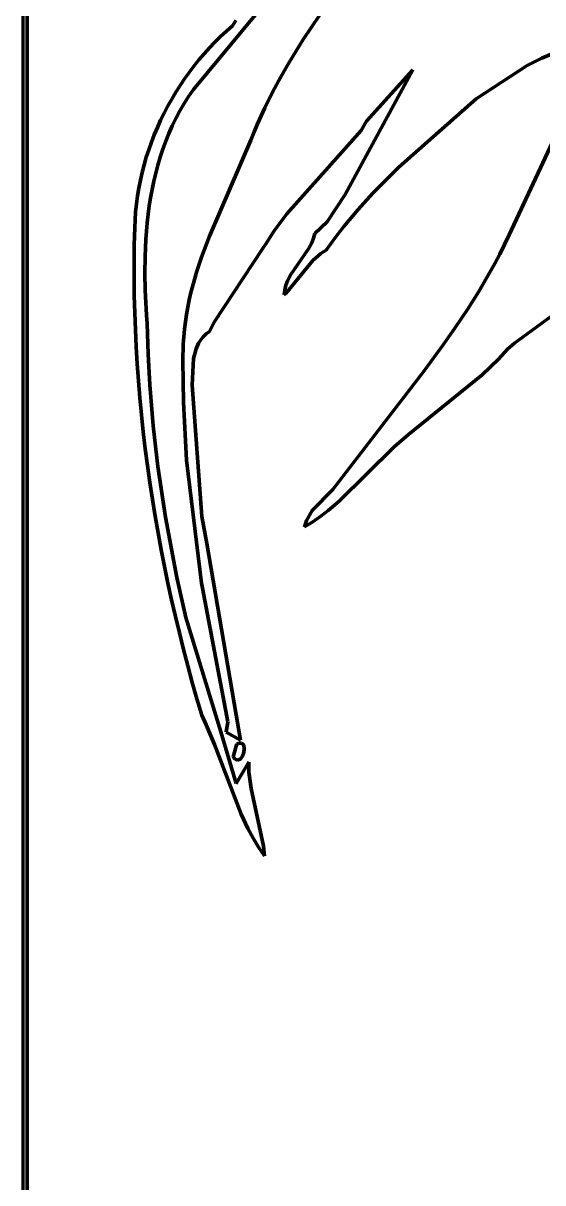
# Model space of a CAD drawing. Header units: millimetres. Extents: x 0 to 4.76, y 0 to 6.67.
# Drawn here: x 0 to 1.055, y 1.187 to 3.54 of the extents above; entities that cross this region are included whole.
import ezdxf

# ---------------------------------------------------------------- set-up
doc = ezdxf.new("R2010")
doc.units = ezdxf.units.MM
doc.layers.add('color#010101ff', color=7, linetype='CONTINUOUS', lineweight=100)
doc.layers.add('color#fefefeff', color=7, linetype='CONTINUOUS', lineweight=100)

msp = doc.modelspace()

# ---------------------------------------------------------------- linework, layer by layer
at = {"layer": 'color#010101ff'}
for p, q in [((0, 0), (0, 6.6667)), ((0.0079, 6.6587), (0.008, 0.0083)), ((0.5684, 3.5069), (0.618, 3.5803)), ((0.4711, 3.5564), (0.3455, 3.4058)), ((0.4126, 3.524), (0.4247, 3.5346)), ((0.4247, 3.5346), (0.4318, 3.5454)), ((0.3893, 3.5016), (0.4008, 3.5129)), ((0.4008, 3.5129), (0.4126, 3.524)), ((0.5404, 3.4617), (0.5684, 3.5069)), ((0.3673, 3.4779), (0.3781, 3.4899)), ((0.3781, 3.4899), (0.3893, 3.5016)), ((0.3467, 3.453), (0.3568, 3.4656)), ((0.3568, 3.4656), (0.3673, 3.4779)), ((0.5227, 3.4311), (0.5404, 3.4617)), ((1.0524, 3.4693), (1.0231, 3.4544)), ((1.0752, 3.4787), (1.0524, 3.4693)), ((0.3275, 3.427), (0.3369, 3.4402)), ((0.3369, 3.4402), (0.3467, 3.453)), ((0.6534, 3.1923), (0.7911, 3.4454)), ((0.7911, 3.4454), (0.6971, 3.3415)), ((1.0231, 3.4544), (0.9195, 3.3866)), ((0.3098, 3.4), (0.3184, 3.4137)), ((0.3184, 3.4137), (0.3275, 3.427)), ((0.506, 3.3999), (0.5227, 3.4311)), ((0.3015, 3.3862), (0.3098, 3.4)), ((0.3357, 3.3914), (0.3266, 3.3769)), ((0.3455, 3.4058), (0.3357, 3.3914)), ((0.4903, 3.3682), (0.506, 3.3999)), ((0.2861, 3.3578), (0.2936, 3.3721)), ((0.2936, 3.3721), (0.3015, 3.3862)), ((0.3266, 3.3769), (0.318, 3.362)), ((0.4828, 3.3521), (0.4903, 3.3682)), ((0.9195, 3.3866), (0.7623, 3.2483)), ((0.2723, 3.3286), (0.279, 3.3433)), ((0.279, 3.3433), (0.2861, 3.3578)), ((0.3101, 3.3469), (0.3027, 3.3316)), ((0.318, 3.362), (0.3101, 3.3469)), ((0.4757, 3.3359), (0.4828, 3.3521)), ((0.6971, 3.3415), (0.6859, 3.3223)), ((0.2661, 3.3137), (0.2723, 3.3286)), ((0.3027, 3.3316), (0.2958, 3.3161)), ((0.4623, 3.3029), (0.4689, 3.3195)), ((0.4689, 3.3195), (0.4757, 3.3359)), ((0.6859, 3.3223), (0.5349, 3.1533)), ((0.2549, 3.2834), (0.2603, 3.2986)), ((0.2603, 3.2986), (0.2661, 3.3137)), ((0.2895, 3.3004), (0.2836, 3.2845)), ((0.2958, 3.3161), (0.2895, 3.3004)), ((0.3779, 3.1083), (0.4623, 3.3029)), ((0.9865, 3.1108), (1.0789, 3.3089)), ((0.2499, 3.2681), (0.2549, 3.2834)), ((0.2836, 3.2845), (0.2783, 3.2685)), ((0.2414, 3.237), (0.2454, 3.2526)), ((0.2454, 3.2526), (0.2499, 3.2681)), ((0.2735, 3.2523), (0.2691, 3.2359)), ((0.2783, 3.2685), (0.2735, 3.2523)), ((0.7623, 3.2483), (0.7096, 3.1953)), ((0.2378, 3.2213), (0.2414, 3.237)), ((0.2691, 3.2359), (0.2652, 3.2194)), ((0.232, 3.1895), (0.2347, 3.2054)), ((0.2347, 3.2054), (0.2378, 3.2213)), ((0.2617, 3.2028), (0.2586, 3.186)), ((0.2652, 3.2194), (0.2617, 3.2028)), ((0.2299, 3.1735), (0.232, 3.1895)), ((0.2586, 3.186), (0.2559, 3.1692)), ((0.6171, 3.1373), (0.6534, 3.1923)), ((0.7096, 3.1953), (0.6796, 3.162)), ((0.227, 3.1413), (0.2282, 3.1574)), ((0.2282, 3.1574), (0.2299, 3.1735)), ((0.2559, 3.1692), (0.2536, 3.1523)), ((0.5349, 3.1533), (0.5093, 3.1186)), ((0.6796, 3.162), (0.6508, 3.1276)), ((0.2264, 3.1251), (0.227, 3.1413)), ((0.2517, 3.1353), (0.2502, 3.1183)), ((0.2536, 3.1523), (0.2517, 3.1353)), ((0.5921, 3.1133), (0.6171, 3.1373)), ((0.2255, 3.0905), (0.2264, 3.1251)), ((0.2502, 3.1183), (0.2489, 3.1012)), ((0.3621, 3.0657), (0.3779, 3.1083)), ((0.5093, 3.1186), (0.4916, 3.0914)), ((0.5895, 3.1038), (0.5921, 3.1133)), ((0.6508, 3.1276), (0.6326, 3.1039)), ((0.9771, 3.0911), (0.9865, 3.1108)), ((0.2251, 3.0559), (0.2255, 3.0905)), ((0.2489, 3.1012), (0.2474, 3.0669)), ((0.486, 3.082), (0.3873, 2.9333)), ((0.4916, 3.0914), (0.486, 3.082)), ((0.543, 3.03), (0.5791, 3.082)), ((0.5791, 3.082), (0.5859, 3.0948)), ((0.5859, 3.0948), (0.5895, 3.1038)), ((0.6326, 3.1039), (0.615, 3.0796)), ((0.9673, 3.0717), (0.9771, 3.0911)), ((0.2474, 3.0669), (0.2471, 3.0327)), ((0.3526, 3.037), (0.3621, 3.0657)), ((0.5879, 3.0585), (0.5329, 2.9918)), ((0.604, 3.0726), (0.5879, 3.0585)), ((0.615, 3.0796), (0.604, 3.0726)), ((0.9571, 3.0524), (0.9673, 3.0717)), ((0.2251, 3.0213), (0.2251, 3.0559)), ((0.3443, 3.0081), (0.3526, 3.037)), ((0.9466, 3.0334), (0.9571, 3.0524)), ((1.2037, 3.0429), (0.9975, 2.8911)), ((0.2256, 2.9868), (0.2251, 3.0213)), ((0.2471, 3.0327), (0.2478, 2.9985)), ((0.5332, 3.0083), (0.5365, 3.0173)), ((0.5365, 3.0173), (0.543, 3.03)), ((0.9246, 2.9959), (0.9358, 3.0146)), ((0.9358, 3.0146), (0.9466, 3.0334)), ((0.2478, 2.9985), (0.2505, 2.9476)), ((0.3372, 2.9788), (0.3406, 2.9935)), ((0.3406, 2.9935), (0.3443, 3.0081)), ((0.5298, 2.9889), (0.5301, 2.994)), ((0.5329, 2.9918), (0.5298, 2.9889)), ((0.5301, 2.994), (0.5309, 2.9989)), ((0.5309, 2.9989), (0.5332, 3.0083)), ((0.9132, 2.9775), (0.9246, 2.9959)), ((0.2264, 2.9522), (0.2256, 2.9868)), ((0.3341, 2.964), (0.3372, 2.9788)), ((0.9015, 2.9592), (0.9132, 2.9775)), ((0.2277, 2.9177), (0.2264, 2.9522)), ((0.2505, 2.9476), (0.2518, 2.9307)), ((0.3292, 2.9342), (0.3314, 2.9492)), ((0.3314, 2.9492), (0.3341, 2.964)), ((0.8774, 2.9231), (0.9015, 2.9592)), ((0.2294, 2.8832), (0.2277, 2.9177)), ((0.2518, 2.9307), (0.2535, 2.8684)), ((0.3258, 2.904), (0.3273, 2.9191)), ((0.3273, 2.9191), (0.3292, 2.9342)), ((0.3873, 2.9333), (0.3783, 2.9146)), ((0.8525, 2.8875), (0.8774, 2.9231)), ((0.3248, 2.8887), (0.3258, 2.904)), ((0.3604, 2.8976), (0.3561, 2.8908)), ((0.3654, 2.9039), (0.3604, 2.8976)), ((0.3714, 2.9096), (0.3654, 2.9039)), ((0.3783, 2.9146), (0.3714, 2.9096)), ((0.2315, 2.8487), (0.2294, 2.8832)), ((0.3242, 2.8551), (0.3248, 2.8887)), ((0.3511, 2.8797), (0.3459, 2.8596)), ((0.3561, 2.8908), (0.3511, 2.8797)), ((0.8139, 2.8349), (0.8525, 2.8875)), ((0.9829, 2.8789), (0.9647, 2.8585)), ((0.9975, 2.8911), (0.9829, 2.8789)), ((0.2339, 2.8142), (0.2315, 2.8487)), ((0.2535, 2.8684), (0.2569, 2.8061)), ((0.3251, 2.7712), (0.3242, 2.8551)), ((0.3459, 2.8596), (0.3432, 2.8055)), ((0.9647, 2.8585), (0.9318, 2.8269)), ((0.6282, 2.5939), (0.8139, 2.8349)), ((0.9318, 2.8269), (0.7822, 2.7058)), ((0.2368, 2.7798), (0.2339, 2.8142)), ((0.2569, 2.8061), (0.2639, 2.7232)), ((0.3432, 2.8055), (0.3628, 2.5391)), ((0.2401, 2.7454), (0.2368, 2.7798)), ((0.3316, 2.6538), (0.3251, 2.7712)), ((0.2438, 2.711), (0.2401, 2.7454)), ((0.2479, 2.6767), (0.2438, 2.711)), ((0.2639, 2.7232), (0.2735, 2.6406)), ((0.7822, 2.7058), (0.7527, 2.6803)), ((0.2523, 2.6424), (0.2479, 2.6767)), ((0.7527, 2.6803), (0.6415, 2.5706)), ((0.2572, 2.6082), (0.2523, 2.6424)), ((0.2735, 2.6406), (0.289, 2.5379)), ((0.3616, 2.4038), (0.3316, 2.6538)), ((0.2624, 2.574), (0.2572, 2.6082)), ((0.5865, 2.5512), (0.6282, 2.5939)), ((0.268, 2.5399), (0.2624, 2.574)), ((0.6415, 2.5706), (0.6193, 2.5517)), ((0.575, 2.5313), (0.5865, 2.5512)), ((0.6193, 2.5517), (0.6039, 2.5398)), ((0.2739, 2.5059), (0.268, 2.5399)), ((0.289, 2.5379), (0.3122, 2.4153)), ((0.3628, 2.5391), (0.3727, 2.4843)), ((0.571, 2.5184), (0.575, 2.5313)), ((0.5878, 2.5287), (0.571, 2.5184)), ((0.6039, 2.5398), (0.5878, 2.5287)), ((0.2802, 2.4719), (0.2739, 2.5059)), ((0.2869, 2.438), (0.2802, 2.4719)), ((0.3727, 2.4843), (0.4408, 2.0854)), ((0.2939, 2.4041), (0.2869, 2.438)), ((0.3013, 2.3703), (0.2939, 2.4041)), ((0.3122, 2.4153), (0.3303, 2.3341)), ((0.3642, 2.3942), (0.3616, 2.4038)), ((0.4155, 2.1226), (0.3642, 2.3942)), ((0.309, 2.3367), (0.3013, 2.3703)), ((0.3171, 2.303), (0.309, 2.3367)), ((0.3303, 2.3341), (0.4013, 2.1022)), ((0.3255, 2.2695), (0.3171, 2.303)), ((0.3342, 2.2361), (0.3255, 2.2695)), ((0.3433, 2.2028), (0.3342, 2.2361)), ((0.3527, 2.1695), (0.3433, 2.2028)), ((0.3624, 2.1364), (0.3527, 2.1695)), ((0.3717, 2.1169), (0.3624, 2.1364)), ((0.4123, 2.1016), (0.4155, 2.1226)), ((0.3884, 2.077), (0.3717, 2.1169)), ((0.4013, 2.1022), (0.432, 1.9975)), ((0.4408, 2.0854), (0.4123, 2.1016)), ((0.4425, 1.9352), (0.3884, 2.077)), ((0.4261, 2.0518), (0.4334, 2.0778)), ((0.4334, 2.0778), (0.4363, 2.0789)), ((0.4363, 2.0789), (0.4388, 2.0795)), ((0.4388, 2.0795), (0.4411, 2.0796)), ((0.4411, 2.0796), (0.443, 2.0792)), ((0.443, 2.0792), (0.4446, 2.0785)), ((0.4446, 2.0785), (0.4459, 2.0773)), ((0.4459, 2.0773), (0.447, 2.0759)), ((0.447, 2.0759), (0.4478, 2.0742)), ((0.4478, 2.0742), (0.4487, 2.0702)), ((0.4279, 2.0493), (0.4261, 2.0518)), ((0.4298, 2.0475), (0.4279, 2.0493)), ((0.4317, 2.0462), (0.4298, 2.0475)), ((0.4402, 2.047), (0.4386, 2.046)), ((0.4416, 2.0483), (0.4402, 2.047)), ((0.4443, 2.0518), (0.4416, 2.0483)), ((0.4472, 2.0584), (0.4443, 2.0518)), ((0.4487, 2.0656), (0.4472, 2.0584)), ((0.4487, 2.0702), (0.4487, 2.0656)), ((0.4335, 2.0454), (0.4317, 2.0462)), ((0.432, 1.9975), (0.4578, 2.0407)), ((0.4352, 2.0452), (0.4335, 2.0454)), ((0.437, 2.0454), (0.4352, 2.0452)), ((0.4386, 2.046), (0.437, 2.0454)), ((0.4578, 2.0407), (0.4583, 2.0205)), ((0.4583, 2.0205), (0.4625, 1.9875)), ((0.4625, 1.9875), (0.4881, 1.8703)), ((0.4563, 1.906), (0.4425, 1.9352)), ((0.4666, 1.887), (0.4563, 1.906)), ((0.4778, 1.8685), (0.4666, 1.887)), ((0.4838, 1.8594), (0.4778, 1.8685)), ((0.4901, 1.8505), (0.4838, 1.8594)), ((0.4881, 1.8703), (0.4901, 1.8505))]:
    msp.add_line(p, q, dxfattribs=at)
at = {"layer": 'color#fefefeff'}
for p, q in [((0.008, 0.0083), (0.0079, 6.6587)), ((0.618, 3.5803), (0.5684, 3.5069)), ((0.3455, 3.4058), (0.4711, 3.5564)), ((0.4247, 3.5346), (0.4126, 3.524)), ((0.4318, 3.5454), (0.4247, 3.5346)), ((0.4008, 3.5129), (0.3893, 3.5016)), ((0.4126, 3.524), (0.4008, 3.5129)), ((0.5684, 3.5069), (0.5404, 3.4617)), ((0.3781, 3.4899), (0.3673, 3.4779)), ((0.3893, 3.5016), (0.3781, 3.4899)), ((0.3568, 3.4656), (0.3467, 3.453)), ((0.3673, 3.4779), (0.3568, 3.4656)), ((0.5404, 3.4617), (0.5227, 3.4311)), ((1.0231, 3.4544), (1.0524, 3.4693)), ((1.0524, 3.4693), (1.0752, 3.4787)), ((0.3369, 3.4402), (0.3275, 3.427)), ((0.3467, 3.453), (0.3369, 3.4402)), ((0.7911, 3.4454), (0.6534, 3.1923)), ((0.6971, 3.3415), (0.7911, 3.4454)), ((0.9195, 3.3866), (1.0231, 3.4544)), ((0.3184, 3.4137), (0.3098, 3.4)), ((0.3275, 3.427), (0.3184, 3.4137)), ((0.5227, 3.4311), (0.506, 3.3999)), ((0.3098, 3.4), (0.3015, 3.3862)), ((0.3266, 3.3769), (0.3357, 3.3914)), ((0.3357, 3.3914), (0.3455, 3.4058)), ((0.506, 3.3999), (0.4903, 3.3682)), ((0.2936, 3.3721), (0.2861, 3.3578)), ((0.3015, 3.3862), (0.2936, 3.3721)), ((0.318, 3.362), (0.3266, 3.3769)), ((0.4903, 3.3682), (0.4828, 3.3521)), ((0.7623, 3.2483), (0.9195, 3.3866)), ((0.279, 3.3433), (0.2723, 3.3286)), ((0.2861, 3.3578), (0.279, 3.3433)), ((0.3027, 3.3316), (0.3101, 3.3469)), ((0.3101, 3.3469), (0.318, 3.362)), ((0.4828, 3.3521), (0.4757, 3.3359)), ((0.6859, 3.3223), (0.6971, 3.3415)), ((0.2723, 3.3286), (0.2661, 3.3137)), ((0.2958, 3.3161), (0.3027, 3.3316)), ((0.4689, 3.3195), (0.4623, 3.3029)), ((0.4757, 3.3359), (0.4689, 3.3195)), ((0.5349, 3.1533), (0.6859, 3.3223)), ((0.2603, 3.2986), (0.2549, 3.2834)), ((0.2661, 3.3137), (0.2603, 3.2986)), ((0.2836, 3.2845), (0.2895, 3.3004)), ((0.2895, 3.3004), (0.2958, 3.3161)), ((0.4623, 3.3029), (0.3779, 3.1083)), ((1.0789, 3.3089), (0.9865, 3.1108)), ((0.2549, 3.2834), (0.2499, 3.2681)), ((0.2783, 3.2685), (0.2836, 3.2845)), ((0.2454, 3.2526), (0.2414, 3.237)), ((0.2499, 3.2681), (0.2454, 3.2526)), ((0.2691, 3.2359), (0.2735, 3.2523)), ((0.2735, 3.2523), (0.2783, 3.2685)), ((0.7096, 3.1953), (0.7623, 3.2483)), ((0.2414, 3.237), (0.2378, 3.2213)), ((0.2652, 3.2194), (0.2691, 3.2359)), ((0.2347, 3.2054), (0.232, 3.1895)), ((0.2378, 3.2213), (0.2347, 3.2054)), ((0.2586, 3.186), (0.2617, 3.2028)), ((0.2617, 3.2028), (0.2652, 3.2194)), ((0.232, 3.1895), (0.2299, 3.1735)), ((0.2559, 3.1692), (0.2586, 3.186)), ((0.6534, 3.1923), (0.6171, 3.1373)), ((0.6796, 3.162), (0.7096, 3.1953)), ((0.2282, 3.1574), (0.227, 3.1413)), ((0.2299, 3.1735), (0.2282, 3.1574)), ((0.2536, 3.1523), (0.2559, 3.1692)), ((0.5093, 3.1186), (0.5349, 3.1533)), ((0.6508, 3.1276), (0.6796, 3.162)), ((0.227, 3.1413), (0.2264, 3.1251)), ((0.2502, 3.1183), (0.2517, 3.1353)), ((0.2517, 3.1353), (0.2536, 3.1523)), ((0.6171, 3.1373), (0.5921, 3.1133)), ((0.2264, 3.1251), (0.2255, 3.0905)), ((0.2489, 3.1012), (0.2502, 3.1183)), ((0.3779, 3.1083), (0.3621, 3.0657)), ((0.4916, 3.0914), (0.5093, 3.1186)), ((0.5921, 3.1133), (0.5895, 3.1038)), ((0.6326, 3.1039), (0.6508, 3.1276)), ((0.9865, 3.1108), (0.9771, 3.0911)), ((0.2255, 3.0905), (0.2251, 3.0559)), ((0.2474, 3.0669), (0.2489, 3.1012)), ((0.3873, 2.9333), (0.486, 3.082)), ((0.486, 3.082), (0.4916, 3.0914)), ((0.5791, 3.082), (0.543, 3.03)), ((0.5859, 3.0948), (0.5791, 3.082)), ((0.5895, 3.1038), (0.5859, 3.0948)), ((0.615, 3.0796), (0.6326, 3.1039)), ((0.9771, 3.0911), (0.9673, 3.0717)), ((0.2471, 3.0327), (0.2474, 3.0669)), ((0.3621, 3.0657), (0.3526, 3.037)), ((0.5329, 2.9918), (0.5879, 3.0585)), ((0.5879, 3.0585), (0.604, 3.0726)), ((0.604, 3.0726), (0.615, 3.0796)), ((0.9673, 3.0717), (0.9571, 3.0524)), ((0.2251, 3.0559), (0.2251, 3.0213)), ((0.3526, 3.037), (0.3443, 3.0081)), ((0.9571, 3.0524), (0.9466, 3.0334)), ((0.9975, 2.8911), (1.2037, 3.0429)), ((0.2251, 3.0213), (0.2256, 2.9868)), ((0.2478, 2.9985), (0.2471, 3.0327)), ((0.5365, 3.0173), (0.5332, 3.0083)), ((0.543, 3.03), (0.5365, 3.0173)), ((0.9358, 3.0146), (0.9246, 2.9959)), ((0.9466, 3.0334), (0.9358, 3.0146)), ((0.2505, 2.9476), (0.2478, 2.9985)), ((0.3406, 2.9935), (0.3372, 2.9788)), ((0.3443, 3.0081), (0.3406, 2.9935)), ((0.5301, 2.994), (0.5298, 2.9889)), ((0.5298, 2.9889), (0.5329, 2.9918)), ((0.5309, 2.9989), (0.5301, 2.994)), ((0.5332, 3.0083), (0.5309, 2.9989)), ((0.9246, 2.9959), (0.9132, 2.9775)), ((0.2256, 2.9868), (0.2264, 2.9522)), ((0.3372, 2.9788), (0.3341, 2.964)), ((0.9132, 2.9775), (0.9015, 2.9592)), ((0.2264, 2.9522), (0.2277, 2.9177)), ((0.2518, 2.9307), (0.2505, 2.9476)), ((0.3314, 2.9492), (0.3292, 2.9342)), ((0.3341, 2.964), (0.3314, 2.9492)), ((0.9015, 2.9592), (0.8774, 2.9231)), ((0.2277, 2.9177), (0.2294, 2.8832)), ((0.2535, 2.8684), (0.2518, 2.9307)), ((0.3273, 2.9191), (0.3258, 2.904)), ((0.3292, 2.9342), (0.3273, 2.9191)), ((0.3783, 2.9146), (0.3873, 2.9333)), ((0.8774, 2.9231), (0.8525, 2.8875)), ((0.3258, 2.904), (0.3248, 2.8887)), ((0.3561, 2.8908), (0.3604, 2.8976)), ((0.3604, 2.8976), (0.3654, 2.9039)), ((0.3654, 2.9039), (0.3714, 2.9096)), ((0.3714, 2.9096), (0.3783, 2.9146)), ((0.2294, 2.8832), (0.2315, 2.8487)), ((0.3248, 2.8887), (0.3242, 2.8551)), ((0.3459, 2.8596), (0.3511, 2.8797)), ((0.3511, 2.8797), (0.3561, 2.8908)), ((0.8525, 2.8875), (0.8139, 2.8349)), ((0.9647, 2.8585), (0.9829, 2.8789)), ((0.9829, 2.8789), (0.9975, 2.8911)), ((0.2315, 2.8487), (0.2339, 2.8142)), ((0.2569, 2.8061), (0.2535, 2.8684)), ((0.3242, 2.8551), (0.3251, 2.7712)), ((0.3432, 2.8055), (0.3459, 2.8596)), ((0.9318, 2.8269), (0.9647, 2.8585)), ((0.8139, 2.8349), (0.6282, 2.5939)), ((0.7822, 2.7058), (0.9318, 2.8269)), ((0.2339, 2.8142), (0.2368, 2.7798)), ((0.2639, 2.7232), (0.2569, 2.8061)), ((0.3628, 2.5391), (0.3432, 2.8055)), ((0.2368, 2.7798), (0.2401, 2.7454)), ((0.3251, 2.7712), (0.3316, 2.6538)), ((0.2401, 2.7454), (0.2438, 2.711)), ((0.2438, 2.711), (0.2479, 2.6767)), ((0.2735, 2.6406), (0.2639, 2.7232)), ((0.7527, 2.6803), (0.7822, 2.7058)), ((0.2479, 2.6767), (0.2523, 2.6424)), ((0.6415, 2.5706), (0.7527, 2.6803)), ((0.2523, 2.6424), (0.2572, 2.6082)), ((0.289, 2.5379), (0.2735, 2.6406)), ((0.3316, 2.6538), (0.3616, 2.4038)), ((0.2572, 2.6082), (0.2624, 2.574)), ((0.6282, 2.5939), (0.5865, 2.5512)), ((0.2624, 2.574), (0.268, 2.5399)), ((0.6193, 2.5517), (0.6415, 2.5706)), ((0.5865, 2.5512), (0.575, 2.5313)), ((0.6039, 2.5398), (0.6193, 2.5517)), ((0.268, 2.5399), (0.2739, 2.5059)), ((0.3122, 2.4153), (0.289, 2.5379)), ((0.3727, 2.4843), (0.3628, 2.5391)), ((0.575, 2.5313), (0.571, 2.5184)), ((0.571, 2.5184), (0.5878, 2.5287)), ((0.5878, 2.5287), (0.6039, 2.5398)), ((0.2739, 2.5059), (0.2802, 2.4719)), ((0.2802, 2.4719), (0.2869, 2.438)), ((0.4408, 2.0854), (0.3727, 2.4843)), ((0.2869, 2.438), (0.2939, 2.4041)), ((0.2939, 2.4041), (0.3013, 2.3703)), ((0.3303, 2.3341), (0.3122, 2.4153)), ((0.3616, 2.4038), (0.3642, 2.3942)), ((0.3642, 2.3942), (0.4155, 2.1226)), ((0.3013, 2.3703), (0.309, 2.3367)), ((0.309, 2.3367), (0.3171, 2.303)), ((0.4013, 2.1022), (0.3303, 2.3341)), ((0.3171, 2.303), (0.3255, 2.2695)), ((0.3255, 2.2695), (0.3342, 2.2361)), ((0.3342, 2.2361), (0.3433, 2.2028)), ((0.3433, 2.2028), (0.3527, 2.1695)), ((0.3527, 2.1695), (0.3624, 2.1364)), ((0.3624, 2.1364), (0.3717, 2.1169)), ((0.4155, 2.1226), (0.4123, 2.1016)), ((0.3717, 2.1169), (0.3884, 2.077)), ((0.432, 1.9975), (0.4013, 2.1022)), ((0.4123, 2.1016), (0.4408, 2.0854)), ((0.3884, 2.077), (0.4425, 1.9352)), ((0.4334, 2.0778), (0.4261, 2.0518)), ((0.4363, 2.0789), (0.4334, 2.0778)), ((0.4388, 2.0795), (0.4363, 2.0789)), ((0.4411, 2.0796), (0.4388, 2.0795)), ((0.443, 2.0792), (0.4411, 2.0796)), ((0.4446, 2.0785), (0.443, 2.0792)), ((0.4459, 2.0773), (0.4446, 2.0785)), ((0.447, 2.0759), (0.4459, 2.0773)), ((0.4478, 2.0742), (0.447, 2.0759)), ((0.4487, 2.0702), (0.4478, 2.0742)), ((0.4261, 2.0518), (0.4279, 2.0493)), ((0.4279, 2.0493), (0.4298, 2.0475)), ((0.4298, 2.0475), (0.4317, 2.0462)), ((0.4386, 2.046), (0.4402, 2.047)), ((0.4402, 2.047), (0.4416, 2.0483)), ((0.4416, 2.0483), (0.4443, 2.0518)), ((0.4443, 2.0518), (0.4472, 2.0584)), ((0.4472, 2.0584), (0.4487, 2.0656)), ((0.4487, 2.0656), (0.4487, 2.0702)), ((0.4317, 2.0462), (0.4335, 2.0454)), ((0.4578, 2.0407), (0.432, 1.9975)), ((0.4335, 2.0454), (0.4352, 2.0452)), ((0.4352, 2.0452), (0.437, 2.0454)), ((0.437, 2.0454), (0.4386, 2.046)), ((0.4583, 2.0205), (0.4578, 2.0407)), ((0.4625, 1.9875), (0.4583, 2.0205)), ((0.4881, 1.8703), (0.4625, 1.9875)), ((0.4425, 1.9352), (0.4563, 1.906)), ((0.4563, 1.906), (0.4666, 1.887)), ((0.4666, 1.887), (0.4778, 1.8685)), ((0.4778, 1.8685), (0.4838, 1.8594)), ((0.4838, 1.8594), (0.4901, 1.8505)), ((0.4901, 1.8505), (0.4881, 1.8703))]:
    msp.add_line(p, q, dxfattribs=at)

doc.saveas('drawing.dxf')
